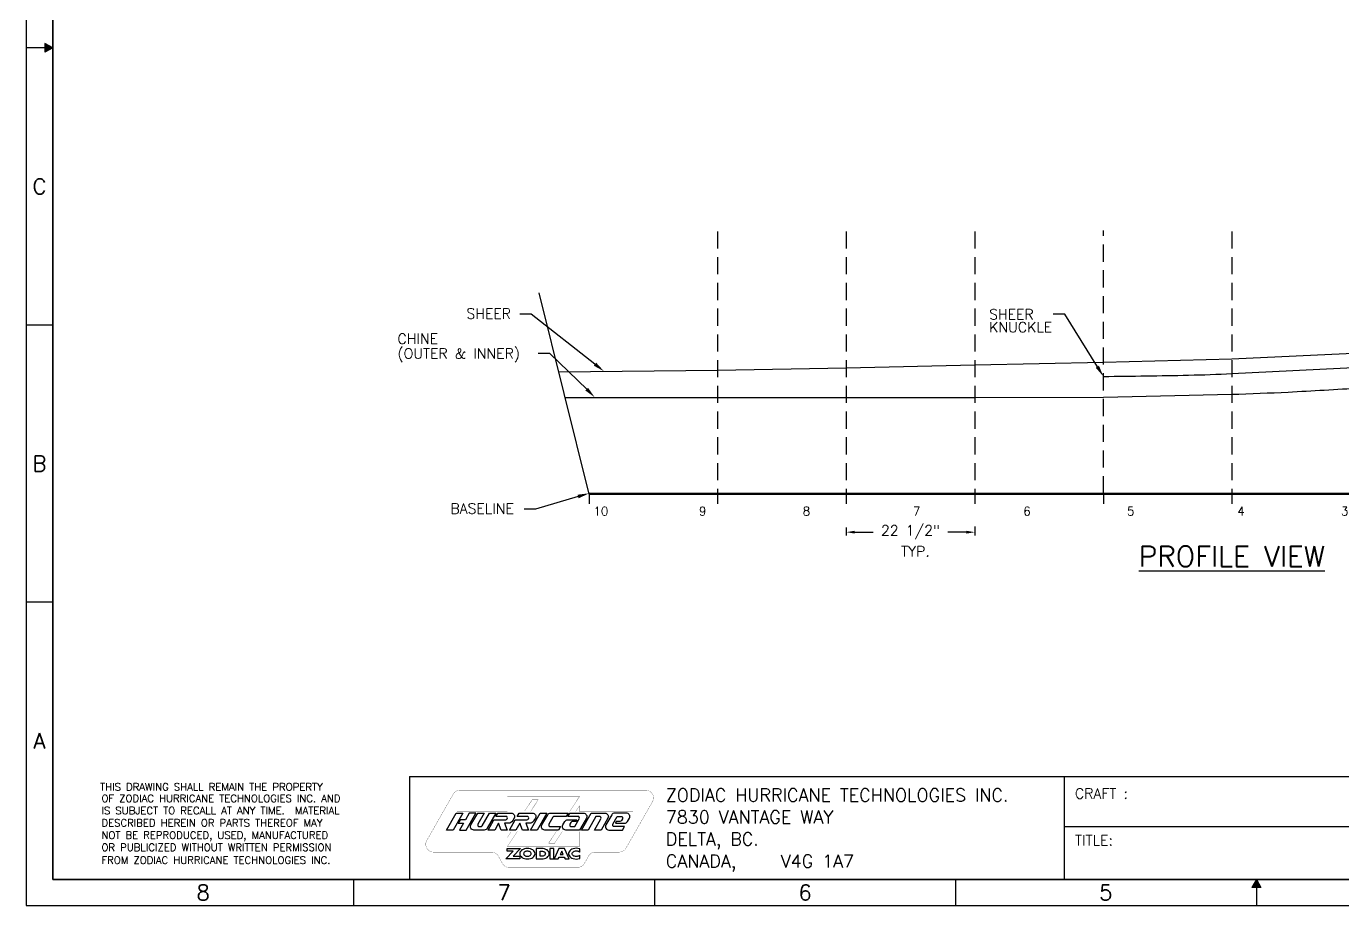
# Model space of a CAD drawing. Extents: x 0 to 431, y 0 to 300.
# Drawn here: x 0 to 230.3, y 0 to 153.8 of the extents above; entities that cross this region are included whole.
import ezdxf
from ezdxf.enums import TextEntityAlignment as Align

# ---------------------------------------------------------------- set-up
doc = ezdxf.new("R2010")
doc.units = 0
doc.header["$LTSCALE"] = 1.5
doc.header["$MEASUREMENT"] = 0
doc.linetypes.add('DASHED', pattern=[0.75, 0.5, -0.25])
doc.layers.get('0').update_dxf_attribs({"linetype": 'CONTINUOUS'})
doc.layers.get('DEFPOINTS').update_dxf_attribs({"linetype": 'CONTINUOUS'})
for name, color, linetype in [('BL', 7, 'CONTINUOUS'), ('BORDER', 7, 'CONTINUOUS'), ('DIM', 7, 'CONTINUOUS'), ('DIM_M', 6, 'CONTINUOUS'), ('KL', 7, 'CONTINUOUS'), ('OC', 7, 'CONTINUOUS'), ('SH', 7, 'CONTINUOUS'), ('SK', 7, 'CONTINUOUS'), ('TR', 7, 'CONTINUOUS'), ('TXT_L', 5, 'CONTINUOUS'), ('TXT_M', 6, 'CONTINUOUS'), ('TXT_S', 7, 'CONTINUOUS')]:
    doc.layers.add(name, color=color, linetype=linetype)
doc.styles.add('LARGE', font='SIMPLEX.SHX', dxfattribs={"height": 3.6})
doc.styles.add('MEDIUM', font='SIMPLEX.SHX', dxfattribs={"height": 2.7})
doc.styles.add('SIMPLEX', font='simplex')
doc.styles.add('SMALL', font='SIMPLEX', dxfattribs={"height": 1.8})
doc.dimstyles.new('SMALL', dxfattribs={"dimscale": 1.5, "dimtxt": 1.2, "dimasz": 1, "dimexe": 0.4, "dimexo": 1, "dimgap": 0.8, "dimtad": 0, "dimdec": 4, "dimzin": 3, "dimdsep": 46, "dimlunit": 5, "dimtxsty": 'SMALL', "dimcen": 1, "dimclrd": 256, "dimclre": 256, "dimclrt": 256, "dimadec": 0, "dimazin": 0, "dimtfac": 1, "dimtdec": 0, "dimtofl": 0, "dimtmove": 0, "dimatfit": 3, "dimfxl": 1, "dimfrac": 2, "dimtolj": 1, "dimtzin": 0, "dimarcsym": 0})

# ---------------------------------------------------------------- blocks, each defined once
blk = doc.blocks.new('LOGO2')
for points in [[(3.922, 0.933), (4.559, 0.933), (4.209, 0.557), (4.534, 0.557), (4.534, 0.428), (3.864, 0.428), (4.215, 0.804), (3.922, 0.804)], [(5.976, 0.933), (5.976, 0.428), (6.165, 0.428), (6.165, 0.933)], [(6.407, 0.933), (6.185, 0.428), (6.382, 0.428), (6.422, 0.519), (6.672, 0.519), (6.712, 0.428), (6.909, 0.428), (6.687, 0.933)], [(6.547, 0.803), (6.478, 0.648), (6.615, 0.648)]]:
    blk.add_lwpolyline(points, close=True)
for points in [[(4.525, 0.68, 0.136795), (4.551, 0.588, 0.106991), (4.634, 0.501, 0.081214), (4.748, 0.447, 0.069236), (4.895, 0.426, 0.069236), (5.042, 0.447, 0.081214), (5.156, 0.501, 0.106991), (5.239, 0.588, 0.136795), (5.265, 0.68, 0.136795), (5.239, 0.771, 0.106991), (5.156, 0.859, 0.081214), (5.042, 0.912, 0.069236), (4.895, 0.933, 0.069236), (4.748, 0.912, 0.081214), (4.634, 0.859, 0.106991), (4.551, 0.771, 0.136795)], [(4.714, 0.68, 0.136795), (4.726, 0.635, 0.106991), (4.767, 0.592, 0.081214), (4.823, 0.565, 0.069236), (4.895, 0.555, 0.069236), (4.967, 0.565, 0.081214), (5.023, 0.592, 0.106991), (5.064, 0.635, 0.136795), (5.076, 0.68, 0.136795), (5.064, 0.724, 0.106991), (5.023, 0.767, 0.081214), (4.967, 0.794, 0.069236), (4.895, 0.804, 0.069236), (4.823, 0.794, 0.081214), (4.767, 0.767, 0.106991), (4.726, 0.724, 0.136795)], [(5.579, 0.933), (5.324, 0.933), (5.324, 0.426), (5.579, 0.426, 0.069236), (5.726, 0.447, 0.081214), (5.841, 0.501, 0.106991), (5.924, 0.588, 0.136795), (5.949, 0.68, 0.136795), (5.924, 0.771, 0.106991), (5.841, 0.859, 0.081214), (5.726, 0.912, 0.069236)], [(5.579, 0.557), (5.512, 0.557), (5.512, 0.804), (5.579, 0.804, -0.068718), (5.651, 0.794, -0.080809), (5.708, 0.768, -0.107035), (5.748, 0.725, -0.137686), (5.761, 0.681, -0.137686), (5.748, 0.636, -0.107035), (5.708, 0.594, -0.080809), (5.651, 0.567, -0.068718)], [(7.065, 0.731, -0.106991), (7.11, 0.778, -0.081214), (7.171, 0.807, -0.069236), (7.251, 0.818, -0.069236), (7.33, 0.807, -0.081214), (7.392, 0.778, -0.053022), (7.416, 0.757), (7.416, 0.913, 0.010932), (7.4, 0.918, 0.069236), (7.251, 0.939, 0.069236), (7.102, 0.918, 0.081214), (6.985, 0.863, 0.106991), (6.901, 0.774, 0.136795), (6.875, 0.682, 0.136795), (6.901, 0.589, 0.106991), (6.985, 0.5, 0.081214), (7.102, 0.445, 0.069236), (7.251, 0.424, 0.069236), (7.4, 0.445, 0.010932), (7.416, 0.45), (7.416, 0.606, -0.053022), (7.392, 0.585, -0.081214), (7.33, 0.556, -0.069236), (7.251, 0.545, -0.069236), (7.171, 0.556, -0.081214), (7.11, 0.585, -0.106991), (7.065, 0.632, -0.136795), (7.051, 0.682, -0.136795)]]:
    blk.add_lwpolyline(points, format="xyb", close=True)
at = {"layer": 'BORDER'}
blk.add_line((3.922, 2.353), (3.927, 2.361), dxfattribs=at)
at = {"layer": 'BORDER', "const_width": 0.01}
blk.add_lwpolyline([(10.594, 3.741), (1.649, 3.741, 0.269272), (1.324, 3.552), (0.049, 1.319, 0.575706), (0.375, 0.758), (3.164, 0.758, -0.269272), (3.489, 0.569), (3.697, 0.205, 0.269272), (4.023, 0.015), (7.312, 0.015, 0.269272), (7.637, 0.205), (7.845, 0.569, -0.269272), (8.171, 0.758), (9.319, 0.758, 0.269272), (9.645, 0.947), (10.92, 3.18, 0.575706)], format="xyb", close=True, dxfattribs=at)
for points in [[(6.929, 2.715), (7.406, 3.436), (3.928, 3.436), (3.928, 2.715), (1.51, 2.715)], [(4.755, 2.715), (5.121, 3.269), (5.415, 3.269), (5.048, 2.715)], [(9.991, 2.715), (7.406, 2.715), (7.406, 2.992), (7.223, 2.715)], [(0.955, 1.744), (3.928, 1.744), (3.928, 1.467), (4.112, 1.744)], [(4.406, 1.744), (3.928, 1.023), (7.406, 1.023), (7.406, 1.744), (9.436, 1.744)], [(6.58, 1.744), (6.213, 1.19), (5.92, 1.19), (6.286, 1.744)]]:
    blk.add_lwpolyline(points, dxfattribs=at)
at = {"layer": 'BORDER'}
for points in [[(0.999, 1.82), (1.466, 2.639), (1.78, 2.639), (1.313, 1.82)], [(1.908, 2.311), (1.656, 2.311), (1.563, 2.148), (1.814, 2.148), (1.627, 1.82), (1.941, 1.82), (2.409, 2.639), (2.094, 2.639)], [(5.361, 1.82), (5.047, 1.82), (5.514, 2.639), (5.828, 2.639)]]:
    blk.add_lwpolyline(points, close=True, dxfattribs=at)
for points in [[(2.718, 2.025), (3.068, 2.639), (3.382, 2.639), (2.962, 1.903, -0.269272), (2.82, 1.82), (2.317, 1.82, -0.575706), (2.175, 2.065), (2.502, 2.639), (2.816, 2.639), (2.513, 2.106, 0.575706), (2.584, 1.984), (2.646, 1.984)], [(3.927, 2.361, 0.575706), (3.86, 2.475), (3.379, 2.475), (3.473, 2.639), (4.118, 2.639, -0.575706), (4.26, 2.394), (4.19, 2.271, -0.269272), (3.977, 2.148), (3.8, 2.148), (3.927, 1.82), (3.634, 1.82), (3.507, 2.148), (3.32, 1.82), (3.006, 1.82), (3.286, 2.311), (3.851, 2.311, 0.269272), (3.922, 2.353)]]:
    blk.add_lwpolyline(points, format="xyb", dxfattribs=at)
for points in [[(4.942, 2.353), (4.947, 2.361, 0.575706), (4.88, 2.475), (4.399, 2.475), (4.493, 2.639), (5.137, 2.639, -0.575706), (5.28, 2.394), (5.21, 2.271, -0.269272), (4.996, 2.148), (4.819, 2.148), (4.947, 1.82), (4.654, 1.82), (4.527, 2.148), (4.34, 1.82), (4.026, 1.82), (4.306, 2.311), (4.871, 2.311, 0.269272)], [(6.19, 2.475, 0.269272), (6.119, 2.434), (5.932, 2.106, 0.575706), (6.003, 1.984), (6.49, 1.984), (6.397, 1.82), (5.736, 1.82, -0.575706), (5.594, 2.065), (5.874, 2.556, -0.269272), (6.017, 2.639), (6.864, 2.639), (6.771, 2.475)], [(7.408, 1.82), (6.747, 1.82, -0.575706), (6.605, 2.065), (6.698, 2.229, -0.269272), (6.84, 2.311), (7.279, 2.311), (7.233, 2.229), (7.06, 2.229, 0.269272), (6.989, 2.188), (6.943, 2.106, 0.575706), (7.014, 1.984), (7.187, 1.984), (7.397, 2.353, 0.575706), (7.326, 2.475), (6.839, 2.475), (6.932, 2.639), (7.593, 2.639, -0.575706), (7.735, 2.394)], [(8.774, 2.394), (8.446, 1.82), (8.132, 1.82), (8.436, 2.353, 0.575706), (8.365, 2.475), (8.191, 2.475), (7.818, 1.82), (7.504, 1.82), (7.971, 2.639), (8.631, 2.639, -0.575706)], [(9.665, 2.639), (9.1, 2.639, 0.269272), (8.958, 2.556), (8.677, 2.065, 0.575706), (8.819, 1.82), (9.48, 1.82), (9.573, 1.984), (9.086, 1.984, -0.575706), (9.015, 2.106), (9.225, 2.475), (9.399, 2.475, -0.575706), (9.47, 2.353), (9.423, 2.271, -0.269272), (9.352, 2.229), (9.18, 2.229), (9.133, 2.148), (9.572, 2.148, 0.269272), (9.714, 2.23), (9.807, 2.394, 0.575706)]]:
    blk.add_lwpolyline(points, format="xyb", close=True, dxfattribs=at)
blk.add_arc((2.646, 2.066), 0.0819, 270, 330.28287, dxfattribs=at)
blk = doc.blocks.new('BOX')
at = {"layer": 'BORDER', "color": 6, "ltscale": 4}
for p, q in [((44.69, 15.05), (44.69, 3.12)), ((121.06, 15.05), (121.06, 3.12))]:
    blk.add_line(p, q, dxfattribs=at)
at = {"layer": 'BORDER', "ltscale": 4}
for p, q in [((44.69, 15.05), (283.85, 15.05)), ((121.06, 9.22), (202.08, 9.22))]:
    blk.add_line(p, q, dxfattribs=at)
at = {"layer": 'TXT_S', "ltscale": 4, "xscale": 2.421188942950605, "yscale": 2.421188942950605, "zscale": 2.421188942950605}
blk.add_blockref('LOGO2', (46.6, 4.41), dxfattribs=at)
at = {"layer": 'TXT_L', "ltscale": 4, "style": 'LARGE'}
blk.add_attdef('DRAWING', (257.4, 9.74), '', height=2.4, dxfattribs=at)
at = {"layer": 'TXT_M', "ltscale": 4, "style": 'MEDIUM'}
for tag, p in [('BOAT', (164.45, 11.27)), ('TITLE', (164.42, 5.38))]:
    blk.add_attdef(tag, text='', height=1.8, dxfattribs=at).set_placement(p, align=Align.CENTER)
at = {"layer": 'TXT_S', "ltscale": 4}
for s, height, style, p in [('ZODIAC HURRICANE TECHNOLOGIES INC.', 1.5, 'SIMPLEX', (74.59, 12.14)), ('CRAFT :', 1.2, 'SMALL', (122.33, 12.47)), ('7830 VANTAGE WAY', 1.5, 'SIMPLEX', (74.59, 9.58)), ('DELTA, BC.', 1.5, 'SIMPLEX', (74.59, 7.02)), ('TITLE:', 1.2, 'SMALL', (122.33, 7.01)), ('CANADA,    V4G 1A7', 1.5, 'SIMPLEX', (74.59, 4.44))]:
    blk.add_text(s, height=height, dxfattribs=dict(at, style=style)).set_placement(p)
at = {"layer": 'TXT_S', "ltscale": 4, "style": 'SMALL'}
for p in [(206.18, 8.54), (218.36, 8.54), (231.35, 8.54)]:
    blk.add_attdef('NAME', p, '', height=1.2, dxfattribs=at)
blk.add_attdef('-', text='', height=1.2, dxfattribs=at).set_placement((221.11, 4.54), align=Align.CENTER)
blk = doc.blocks.new('L', base_point=(6285.9, 125))
blk.add_line((6285.9, 125), (6285.9, 0))
blk = doc.blocks.new('BRD')
blk.add_line((0, 0), (287, 0))
at = {"layer": 'BORDER'}
blk.add_line((0, 200), (0, 0), dxfattribs=at)
at = {"layer": 'BORDER', "color": 6}
for p, q in [((3.08, 196.94), (3.08, 3.06)), ((3.08, 3.06), (3.08, 136.47)), ((3.08, 100), (2.14, 100.51)), ((2.14, 100.51), (2.14, 99.49)), ((3.08, 100), (2.14, 99.49)), ((3.08, 3.06), (283.91, 3.06)), ((198.18, 3.06), (3.08, 3.06)), ((143.49, 3.06), (142.98, 2.13)), ((144.01, 2.13), (142.98, 2.13)), ((143.49, 3.06), (144.01, 2.13))]:
    blk.add_line(p, q, dxfattribs=at)
for points in [[(2.14, 100.51), (2.14, 99.49), (3.08, 100)], [(144.01, 2.13), (142.98, 2.13), (143.49, 3.06)]]:
    blk.add_solid(points, dxfattribs=at)
at = {"layer": 'BORDER', "xscale": -0.02447945928620386, "yscale": 0.0246339782315593, "zscale": 0.2175, "rotation": 270}
for p in [(3.08, 100), (3.08, 67.69), (3.08, 35.37)]:
    blk.add_blockref('L', p, dxfattribs=at)
at = {"layer": 'BORDER', "xscale": -0.02463397823155932, "yscale": 0.02447945928620387, "zscale": 0.2175}
for p in [(38.18, 3.06), (73.29, 3.06), (108.39, 3.06), (143.49, 3.06)]:
    blk.add_blockref('L', p, dxfattribs=at)
at = {"layer": 'TXT_S', "style": 'SIMPLEX', "width": 1.006312}
for s, p in [('THIS DRAWING SHALL REMAIN THE PROPERTY', (8.6, 13.41)), ('OF ZODIAC HURRICANE TECHNOLOGIES INC. AND', (8.76, 12.08)), ('IS SUBJECT TO RECALL AT ANY TIME.  MATERIAL', (8.76, 10.65)), ('DESCRIBED HEREIN OR PARTS THEREOF MAY', (8.76, 9.22)), ('NOT BE REPRODUCED, USED, MANUFACTURED', (8.76, 7.79)), ('OR PUBLICIZED WITHOUT WRITTEN PERMISSION', (8.76, 6.37)), ('FROM ZODIAC HURRICANE TECHNOLOGIES INC.', (8.76, 4.88))]:
    blk.add_text(s, height=0.8568, dxfattribs=at).set_placement(p)
blk = doc.blocks.new('VA')
at = {"layer": 'TXT_M', "color": 6, "ltscale": 4, "style": 'MEDIUM'}
for s, p in [('C', (1.54, 83.84)), ('B', (1.54, 51.53)), ('A', (1.54, 19.22))]:
    blk.add_text(s, height=1.8, dxfattribs=at).set_placement(p, align=Align.MIDDLE)
blk = doc.blocks.new('H1')
at = {"layer": 'TXT_M', "color": 6, "ltscale": 4, "style": 'MEDIUM'}
for s, p in [('8', (20.63, 1.53)), ('7', (55.73, 1.53)), ('6', (90.84, 1.53)), ('5', (125.94, 1.53))]:
    blk.add_text(s, height=1.8, dxfattribs=at).set_placement(p, align=Align.MIDDLE)
blk = doc.blocks.new('*D58')
at = {"linetype": 'ByBlock', "ltscale": 4, "transparency": 16777216}
for p, q in [((143.47, 66.14), (143.47, 64.71)), ((144.97, 65.31), (148.16, 65.31)), ((164.47, 65.31), (161.27, 65.31)), ((165.97, 66.33), (165.97, 64.71))]:
    blk.add_line(p, q, dxfattribs=at)
for points in [[(144.97, 65.56), (144.97, 65.06), (143.47, 65.31)], [(164.47, 65.56), (164.47, 65.06), (165.97, 65.31)]]:
    blk.add_solid(points, dxfattribs=at)
at = {"layer": 'DEFPOINTS', "color": 0, "linetype": 'ByBlock', "ltscale": 4, "transparency": 16777216}
for p in [(143.47, 67.64), (165.97, 67.83), (165.97, 65.31)]:
    blk.add_point(p, dxfattribs=at)
at = {"linetype": 'ByBlock', "ltscale": 4, "transparency": 16777216, "insert": (154.72, 65.31), "char_height": 1.8, "attachment_point": 5, "style": 'SMALL'}
blk.add_mtext('\\A1;22 1/2"', dxfattribs=at)

msp = doc.modelspace()

# ---------------------------------------------------------------- linework, layer by layer
at = {"layer": 'BL', "ltscale": 4}
msp.add_line((98.46575, 72.10529), (339.18481, 72.10529), dxfattribs=at)
at = {"layer": 'DIM', "linetype": 'DASHED', "ltscale": 4}
for p, q in [((120.96575, 117.903), (120.96575, 70.23766)), ((143.46575, 117.903), (143.46575, 70.23766)), ((165.96575, 117.903), (165.96575, 70.23766)), ((210.96575, 117.903), (210.96575, 70.23766))]:
    msp.add_line(p, q, dxfattribs=at)
at = {"layer": 'DIM', "ltscale": 4}
for p, q in [((88.3375, 103.4142), (86.3375, 103.4142)), ((99.50421, 94.68195), (88.3375, 103.4142)), ((181.69833, 103.4434), (179.69833, 103.4434)), ((187.41068, 94.24436), (181.69833, 103.4434)), ((91.58733, 96.53746), (89.58733, 96.53746)), ((98.13139, 90.25331), (91.58733, 96.53746)), ((96.54708, 71.54074), (89.08889, 69.34625)), ((98.46575, 72.10529), (98.46575, 70.23766)), ((188.46575, 72.10529), (188.46575, 70.23766)), ((89.08889, 69.34625), (87.08889, 69.34625))]:
    msp.add_line(p, q, dxfattribs=at)
for points in [[(99.29888, 94.41937), (99.70955, 94.94453), (101.07969, 93.44994)], [(187.1275, 94.06851), (187.69386, 94.4202), (188.46575, 92.54529)], [(97.82652, 90.07749), (98.30209, 90.54469), (99.46591, 88.88439)], [(96.64117, 71.22097), (96.45299, 71.86052), (98.46575, 72.10529)]]:
    msp.add_solid(points, dxfattribs=at)
at = {"layer": 'KL', "ltscale": 4}
msp.add_lwpolyline([(98.49816, 71.97529), (120.96575, 71.97529), (143.46575, 71.97529), (165.96575, 71.97529), (188.46575, 71.97529), (210.96575, 71.97529), (232.75468, 71.97529)], dxfattribs=at)
at = {"layer": 'OC', "ltscale": 4}
msp.add_lwpolyline([(94.28951, 88.85529), (120.96575, 88.85529), (143.46575, 88.85529), (165.96575, 88.85529), (188.46575, 88.91529), (210.96575, 89.41529, 0.004523952), (220.78567, 89.81943, 0.003500721), (233.46575, 90.54529, 0.005456708), (244.67092, 91.38834, 0.005403266), (255.96575, 92.48529, 0.005467847), (268.83434, 94.01815, 0.007281228), (278.46575, 95.41529), (289.71575, 97.29529), (300.96575, 99.41529), (312.21575, 101.91529, 0.009369341), (323.51899, 104.65635, 0.006716137), (339.15575, 108.98529)], format="xyb", dxfattribs=at)
at = {"layer": 'SH', "ltscale": 4}
msp.add_lwpolyline([(93.16725, 93.35642), (120.96575, 93.66529), (143.46575, 94.04529), (165.96575, 94.54529), (188.46575, 95.04529), (210.96575, 95.60529), (233.46575, 96.66529), (255.46575, 98.23529), (278.46575, 100.66529), (289.71575, 102.29529), (300.96575, 103.91529), (312.21575, 105.79529), (323.46575, 107.98529), (339.15575, 111.48529)], dxfattribs=at)
at = {"layer": 'SK', "ltscale": 4}
msp.add_lwpolyline([(188.46575, 92.54529, 0.00343808), (203.38699, 92.77424, 0.006765675), (210.96575, 93.04529), (233.46575, 94.16529, 0.002658068), (248.68804, 95.09886, 0.005553485), (255.96575, 95.66529, 0.006236945), (264.77172, 96.56, 0.004001399), (278.46575, 98.23529), (289.71575, 99.73529), (300.96575, 101.42529), (312.21575, 103.29529, 0.010789363), (323.46772, 105.41931, 0.007678829), (339.15575, 108.98529)], format="xyb", dxfattribs=at)
at = {"layer": 'TR', "linetype": 'DASHED', "ltscale": 4}
msp.add_line((188.46575, 72.10529), (188.46575, 118.07107), dxfattribs=at)
at = {"layer": 'TR', "ltscale": 4}
msp.add_line((98.49816, 71.97529), (89.72899, 107.14654), dxfattribs=at)

# ---------------------------------------------------------------- block references
at = {"color": 255, "xscale": 1.5, "yscale": 1.5, "zscale": 1.5}
msp.add_blockref('BRD', (0, 0), dxfattribs=at)
at = {"ltscale": 4, "xscale": 1.5, "yscale": 1.5, "zscale": 1.5}
for name in ['H1', 'VA']:
    msp.add_blockref(name, (0, 0), dxfattribs=at)
at = {"xscale": 1.5, "yscale": 1.5, "zscale": 1.5}
msp.add_blockref('BOX', (0, 0), dxfattribs=at)

# ---------------------------------------------------------------- texts
at = {"layer": 'DIM', "ltscale": 4}
for s, height, style, p in [('SHEER', 1.8, 'SMALL', (77.01584, 102.63116)), ('SHEER', 1.8, 'SMALL', (168.4788, 102.50258)), ('KNUCKLE', 1.8, 'SMALL', (168.4788, 100.25554)), ('CHINE', 1.8, 'SMALL', (64.94532, 98.22509)), ('(OUTER & INNER)', 1.8, 'SMALL', (64.94532, 95.65366)), ('BASELINE', 1.8, 'SMALL', (74.21072, 68.53929)), ('10              9               8                7                6               5                4               3                2               1                0', 1.5, 'SIMPLEX', (99.25269, 68.23022))]:
    msp.add_text(s, height=height, dxfattribs=dict(at, style=style)).set_placement(p)
at = {"layer": 'DIM', "color": 6, "ltscale": 4, "style": 'MEDIUM'}
msp.add_text('%%UPROFILE VIEW', height=3.6, dxfattribs=at).set_placement((210.93247, 59.2832), align=Align.CENTER)
at = {"layer": 'TR', "color": 6, "ltscale": 4, "style": 'SMALL'}
msp.add_text('TYP.', height=1.8, dxfattribs=at).set_placement((155.58039, 61.05002), align=Align.CENTER)

# ---------------------------------------------------------------- dimensions: what is measured, and where the dimension line sits
at = {"layer": 'DIM_M', "ltscale": 4}
dim = msp.add_linear_dim(base=(165.96575, 65.3134), p1=(143.46575, 67.6401), p2=(165.96575, 67.82544), dimstyle='SMALL', override={"dimpost": '"'}, dxfattribs=at)
dim.commit()
dim.dimension.update_dxf_attribs({"geometry": '*D58', "text_midpoint": (154.71575, 65.3134), "dimtype": 128})

doc.saveas('drawing.dxf')
